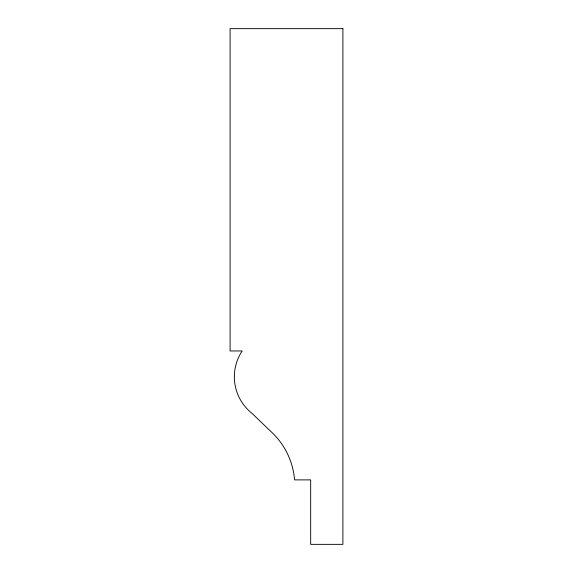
<?xml version="1.0" encoding="UTF-8"?>
<svg xmlns="http://www.w3.org/2000/svg" width="573" height="573" viewBox="0 0 573 573"><rect width="100%" height="100%" fill="white"/><g stroke="black" fill="none" stroke-linecap="round" stroke-linejoin="round"><path stroke-width="0.86" d="M342.905 28.65L230.095 28.65L230.095 350.963L242.178 350.963A46.628 46.628 0 0 0 252.127 413.448L270.399 431.046A73.623 73.623 0 0 1 294.558 479.888L310.673 479.888L310.673 544.35L342.905 544.35L342.905 28.65"/></g></svg>
